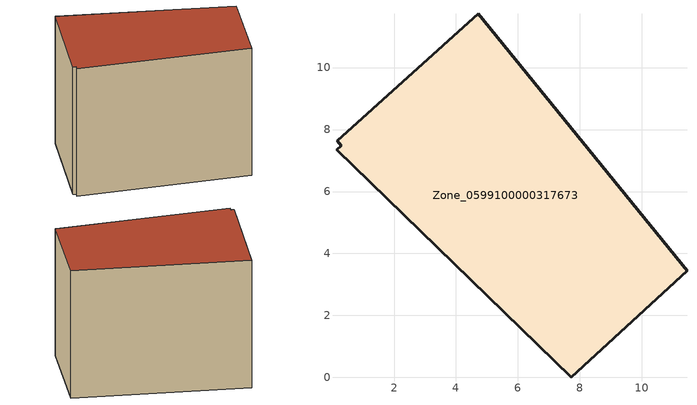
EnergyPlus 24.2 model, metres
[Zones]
Zone_0599100000317673
 floor ground (C_G): 0.3,7.48 0.17,7.63 4.72,11.74 11.46,3.44 7.73,0 0.14,7.34 z0
 wall outside (C_F): 7.73,0 11.46,3.44 4.72,11.74 0.17,7.63 0.3,7.48 0.14,7.34 7.73,0 z0:8.6
 roof outside (C_R): 0.17,7.63 0.3,7.48 0.14,7.34 7.73,0 11.46,3.44 4.72,11.74 z8.6
[BUILDING]
Pand.0599100000317673: North Axis=0; Terrain=City; Loads Convergence Tolerance Value=0.04; Temperature Convergence Tolerance Value=0.4; Solar Distribution=FullExterior; Maximum Number of Warmup Days=25; Minimum Number of Warmup Days=1
[Site:Location]
Rotterdam.The.Hague.AP_ZH_NLD Design_Conditions: Latitude=51.96; Longitude=4.45; Time Zone=1; Elevation=-4.5
[SITE:GROUNDTEMPERATURE:BUILDINGSURFACE]
18, 18, 18, 18, 18, 18, 18, 18, 18, 18, 18, 18
[MATERIAL] Thermal Absorptance=0.9; Solar Absorptance=0.7; Visible Absorptance=0.7
Name | Roughness | Thickness | Conductivity | Density | Specific Heat
G.TI.1992-2005 | MediumSmooth | 0.15 | 0.06 | 540 | 1210
F.TI.1992-2005 | Rough | 0.3 | 0.12 | 1920 | 840
R.TI.1992-2005 | MediumRough | 0.2 | 0.08 | 1500 | 1000
[CONSTRUCTION]
C_G: G.TI.1992-2005
C_F: F.TI.1992-2005
C_R: R.TI.1992-2005
[ZONE]
Zone_0599100000317673: Type=1; Multiplier=1; Ceiling Height=Autocalculate; Volume=Autocalculate; Floor Area=autocalculate; Part of Total Floor Area=Yes
[ZONEINFILTRATION:DESIGNFLOWRATE]
Infil_Zone_0599100000317673: Zone or ZoneList or Space or SpaceList=Zone_0599100000317673; Schedule=AlwaysOn; Design Flow Rate Calculation Method=Flow/Area; Flow Rate per Floor Area=0.0015; Constant Term Coefficient=1; Temperature Term Coefficient=0; Velocity Term Coefficient=0; Velocity Squared Term Coefficient=0
[HVACTEMPLATE:ZONE:IDEALLOADSAIRSYSTEM]
Zone_0599100000317673: Maximum Heating Supply Air Temperature=50; Minimum Cooling Supply Air Temperature=13; Maximum Heating Supply Air Humidity Ratio=0.0156; Minimum Cooling Supply Air Humidity Ratio=0.0077; Heating Limit=NoLimit; Cooling Limit=NoLimit; Dehumidification Control Type=ConstantSensibleHeatRatio; Cooling Sensible Heat Ratio=0.7; Dehumidification Setpoint=60; Humidification Control Type=None; Humidification Setpoint=30; Outdoor Air Method=None; Outdoor Air Flow Rate per Person=0.00944; Outdoor Air Flow Rate per Zone Floor Area=0; Outdoor Air Flow Rate per Zone=0; Demand Controlled Ventilation Type=None; Outdoor Air Economizer Type=NoEconomizer; Heat Recovery Type=None; Sensible Heat Recovery Effectiveness=0.7; Latent Heat Recovery Effectiveness=0.65
[ZONECONTROL:THERMOSTAT]
ThermostatControl_Zone_0599100000317673: Zone or ZoneList=Zone_0599100000317673; Control Type Schedule=DualSetpointControlType; Control 1=Thermostat_Zone_0599100000317673; Temperature Difference Between Cutout And Setpoint=0
[THERMOSTATSETPOINT:DUALSETPOINT]
Thermostat_Zone_0599100000317673: Heating Setpoint Temperature Schedule=HeatingSetpoint_Zone_0599100000317673; Cooling Setpoint Temperature Schedule=CoolingSetpoint_Zone_0599100000317673
[SCHEDULE:COMPACT]
HeatingSetpoint_Zone_0599100000317673: Through: 12/31, For: AllDays, Until: 24:00, 21
CoolingSetpoint_Zone_0599100000317673: Through: 12/31, For: AllDays, Until: 24:00, 24
DualSetpointControlType: Through: 12/31, For: AllDays, Until: 24:00, 4
AlwaysOn: Through: 12/31, For: AllDays, Until: 24:00, 1
